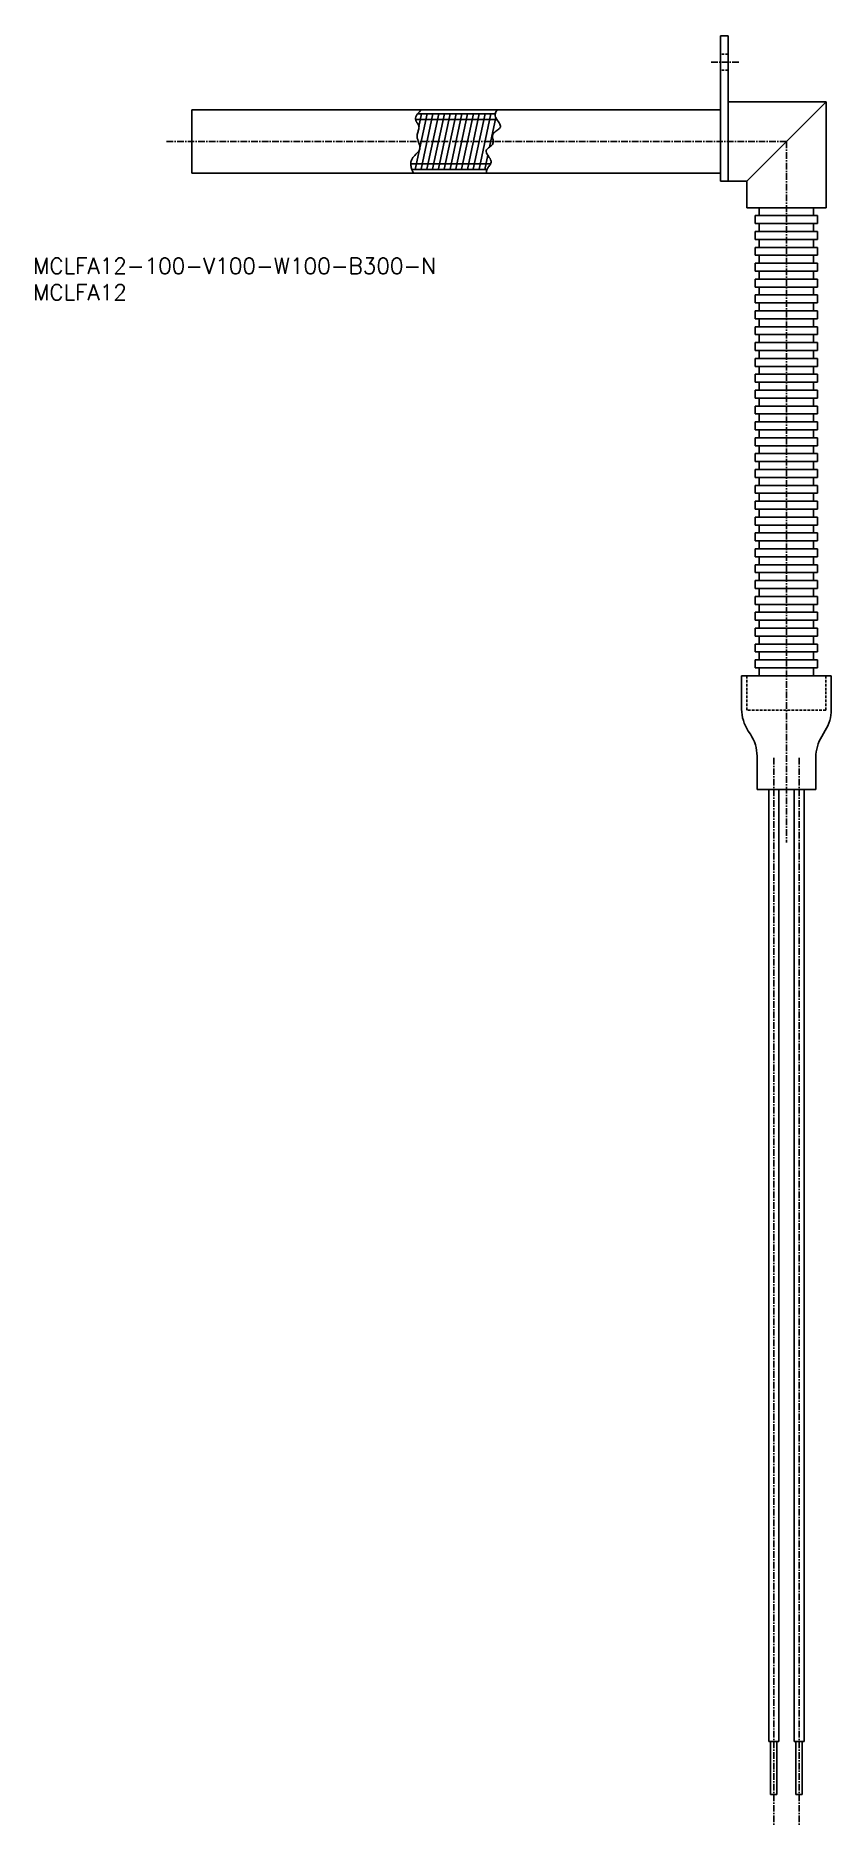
# Model space of a CAD drawing. Extents: x 1 to 151, y -288 to 50.
import ezdxf

# ---------------------------------------------------------------- set-up
doc = ezdxf.new("R2010")
doc.units = 0
doc.linetypes.add('CENTER', pattern=[2, 1.25, -0.25, 0.25, -0.25])
doc.linetypes.add('DASHED', pattern=[0.75, 0.5, -0.25])
doc.layers.get('0').update_dxf_attribs({"linetype": 'CONTINUOUS'})
doc.layers.add('CENTER', color=1, linetype='CENTER')
doc.styles.get("Standard").update_dxf_attribs({"font": 'txt.shx'})

# ---------------------------------------------------------------- blocks, each defined once
blk = doc.blocks.new('*U10')
at = {"color": 7, "linetype": 'CONTINUOUS'}
blk.add_text('MCLFA12', height=3, dxfattribs=at).set_placement((0, 0))
blk = doc.blocks.new('*U11')
at = {"color": 7, "linetype": 'CONTINUOUS'}
blk.add_text('MCLFA12-100-V100-W100-B300-N', height=3, dxfattribs=at).set_placement((0, 5))

msp = doc.modelspace()

# ---------------------------------------------------------------- linework, layer by layer
at = {"color": 7, "linetype": 'CONTINUOUS'}
for p, q in [((130, 50), (131.5, 50)), ((130, 22.5), (130, 50)), ((131.5, 22.5), (131.5, 50)), ((131.5, 37.5), (150, 37.5)), ((135, 22.5), (150, 37.5)), ((150, 17.5), (150, 37.5)), ((130, 36), (30, 36)), ((30, 36), (30, 24)), ((130, 24), (30, 24)), ((131.5, 22.5), (130, 22.5)), ((131.5, 22.5), (135, 22.5)), ((135, 17.5), (135, 22.5)), ((135, 17.5), (150, 17.5)), ((137.35, 16), (137.35, 17.5)), ((147.65, 16), (147.65, 17.5)), ((148.4, 16), (136.6, 16)), ((136.6, 14.5), (136.6, 16)), ((148.4, 14.5), (136.6, 14.5)), ((137.35, 13), (137.35, 14.5)), ((147.65, 13), (147.65, 14.5)), ((148.4, 14.5), (148.4, 16)), ((148.4, 13), (136.6, 13)), ((136.6, 11.5), (136.6, 13)), ((148.4, 11.5), (136.6, 11.5)), ((137.35, 10), (137.35, 11.5)), ((147.65, 10), (147.65, 11.5)), ((148.4, 11.5), (148.4, 13)), ((148.4, 10), (136.6, 10)), ((136.6, 8.5), (136.6, 10)), ((148.4, 8.5), (136.6, 8.5)), ((148.4, 7), (136.6, 7)), ((136.6, 5.5), (136.6, 7)), ((137.35, 7), (137.35, 8.5)), ((147.65, 7), (147.65, 8.5)), ((148.4, 8.5), (148.4, 10)), ((148.4, 5.5), (148.4, 7)), ((148.4, 5.5), (136.6, 5.5)), ((148.4, 4), (136.6, 4)), ((136.6, 2.5), (136.6, 4)), ((137.35, 4), (137.35, 5.5)), ((147.65, 4), (147.65, 5.5)), ((148.4, 2.5), (148.4, 4)), ((148.4, 2.5), (136.6, 2.5)), ((148.4, 1), (136.6, 1)), ((136.6, -0.5), (136.6, 1)), ((137.35, 1), (137.35, 2.5)), ((147.65, 1), (147.65, 2.5)), ((148.4, -0.5), (148.4, 1)), ((148.4, -0.5), (136.6, -0.5)), ((148.4, -2), (136.6, -2)), ((136.6, -3.5), (136.6, -2)), ((137.35, -2), (137.35, -0.5)), ((147.65, -2), (147.65, -0.5)), ((148.4, -3.5), (148.4, -2)), ((148.4, -3.5), (136.6, -3.5)), ((148.4, -5), (136.6, -5)), ((136.6, -6.5), (136.6, -5)), ((148.4, -6.5), (136.6, -6.5)), ((137.35, -5), (137.35, -3.5)), ((137.35, -8), (137.35, -6.5)), ((147.65, -5), (147.65, -3.5)), ((147.65, -8), (147.65, -6.5)), ((148.4, -6.5), (148.4, -5)), ((148.4, -8), (136.6, -8)), ((136.6, -9.5), (136.6, -8)), ((148.4, -9.5), (136.6, -9.5)), ((137.35, -11), (137.35, -9.5)), ((147.65, -11), (147.65, -9.5)), ((148.4, -9.5), (148.4, -8)), ((148.4, -11), (136.6, -11)), ((136.6, -12.5), (136.6, -11)), ((148.4, -12.5), (136.6, -12.5)), ((137.35, -14), (137.35, -12.5)), ((147.65, -14), (147.65, -12.5)), ((148.4, -12.5), (148.4, -11)), ((148.4, -14), (136.6, -14)), ((136.6, -15.5), (136.6, -14)), ((148.4, -15.5), (136.6, -15.5)), ((137.35, -17), (137.35, -15.5)), ((147.65, -17), (147.65, -15.5)), ((148.4, -15.5), (148.4, -14)), ((148.4, -17), (136.6, -17)), ((136.6, -18.5), (136.6, -17)), ((148.4, -18.5), (136.6, -18.5)), ((148.4, -20), (136.6, -20)), ((136.6, -21.5), (136.6, -20)), ((137.35, -20), (137.35, -18.5)), ((147.65, -20), (147.65, -18.5)), ((148.4, -18.5), (148.4, -17)), ((148.4, -21.5), (148.4, -20)), ((148.4, -21.5), (136.6, -21.5)), ((148.4, -23), (136.6, -23)), ((136.6, -24.5), (136.6, -23)), ((137.35, -23), (137.35, -21.5)), ((147.65, -23), (147.65, -21.5)), ((148.4, -24.5), (148.4, -23)), ((148.4, -24.5), (136.6, -24.5)), ((148.4, -26), (136.6, -26)), ((136.6, -27.5), (136.6, -26)), ((137.35, -26), (137.35, -24.5)), ((147.65, -26), (147.65, -24.5)), ((148.4, -27.5), (148.4, -26)), ((148.4, -27.5), (136.6, -27.5)), ((148.4, -29), (136.6, -29)), ((136.6, -30.5), (136.6, -29)), ((137.35, -29), (137.35, -27.5)), ((147.65, -29), (147.65, -27.5)), ((148.4, -30.5), (148.4, -29)), ((148.4, -30.5), (136.6, -30.5)), ((148.4, -32), (136.6, -32)), ((136.6, -33.5), (136.6, -32)), ((148.4, -33.5), (136.6, -33.5)), ((137.35, -32), (137.35, -30.5)), ((137.35, -35), (137.35, -33.5)), ((147.65, -32), (147.65, -30.5)), ((147.65, -35), (147.65, -33.5)), ((148.4, -33.5), (148.4, -32)), ((148.4, -35), (136.6, -35)), ((136.6, -36.5), (136.6, -35)), ((148.4, -36.5), (136.6, -36.5)), ((137.35, -38), (137.35, -36.5)), ((147.65, -38), (147.65, -36.5)), ((148.4, -36.5), (148.4, -35)), ((148.4, -38), (136.6, -38)), ((136.6, -39.5), (136.6, -38)), ((148.4, -39.5), (136.6, -39.5)), ((137.35, -41), (137.35, -39.5)), ((147.65, -41), (147.65, -39.5)), ((148.4, -39.5), (148.4, -38)), ((148.4, -41), (136.6, -41)), ((136.6, -42.5), (136.6, -41)), ((148.4, -42.5), (136.6, -42.5)), ((148.4, -44), (136.6, -44)), ((136.6, -45.5), (136.6, -44)), ((137.35, -44), (137.35, -42.5)), ((147.65, -44), (147.65, -42.5)), ((148.4, -42.5), (148.4, -41)), ((148.4, -45.5), (148.4, -44)), ((148.4, -45.5), (136.6, -45.5)), ((148.4, -47), (136.6, -47)), ((136.6, -48.5), (136.6, -47)), ((137.35, -47), (137.35, -45.5)), ((147.65, -47), (147.65, -45.5)), ((148.4, -48.5), (148.4, -47)), ((148.4, -48.5), (136.6, -48.5)), ((148.4, -50), (136.6, -50)), ((136.6, -51.5), (136.6, -50)), ((137.35, -50), (137.35, -48.5)), ((147.65, -50), (147.65, -48.5)), ((148.4, -51.5), (148.4, -50)), ((148.4, -51.5), (136.6, -51.5)), ((148.4, -53), (136.6, -53)), ((136.6, -54.5), (136.6, -53)), ((137.35, -53), (137.35, -51.5)), ((147.65, -53), (147.65, -51.5)), ((148.4, -54.5), (148.4, -53)), ((148.4, -54.5), (136.6, -54.5)), ((148.4, -56), (136.6, -56)), ((136.6, -57.5), (136.6, -56)), ((148.4, -57.5), (136.6, -57.5)), ((137.35, -56), (137.35, -54.5)), ((137.35, -59), (137.35, -57.5)), ((147.65, -56), (147.65, -54.5)), ((147.65, -59), (147.65, -57.5)), ((148.4, -57.5), (148.4, -56)), ((148.4, -59), (136.6, -59)), ((136.6, -60.5), (136.6, -59)), ((148.4, -60.5), (136.6, -60.5)), ((137.35, -62), (137.35, -60.5)), ((147.65, -62), (147.65, -60.5)), ((148.4, -60.5), (148.4, -59)), ((148.4, -62), (136.6, -62)), ((136.6, -63.5), (136.6, -62)), ((148.4, -63.5), (136.6, -63.5)), ((137.35, -65), (137.35, -63.5)), ((147.65, -65), (147.65, -63.5)), ((148.4, -63.5), (148.4, -62)), ((148.4, -65), (136.6, -65)), ((136.6, -66.5), (136.6, -65)), ((148.4, -66.5), (136.6, -66.5)), ((137.35, -68), (137.35, -66.5)), ((147.65, -68), (147.65, -66.5)), ((148.4, -66.5), (148.4, -65)), ((150.97, -71), (134.03, -71)), ((134.03, -71), (134.03, -77.3)), ((148.4, -68), (136.6, -68)), ((136.6, -69.5), (136.6, -68)), ((148.4, -69.5), (136.6, -69.5)), ((137.35, -71), (137.35, -69.5)), ((147.65, -71), (147.65, -69.5)), ((148.4, -69.5), (148.4, -68)), ((150.97, -71), (150.97, -77.43)), ((135.28, -81.44), (135.69, -82.05)), ((149.18, -82.45), (149.85, -81.37)), ((136.94, -86.2), (136.94, -92.5)), ((148.06, -86.39), (148.06, -92.5)), ((148.06, -92.5), (136.94, -92.5)), ((139.14, -92.5), (139.14, -272.5)), ((141.06, -92.5), (141.06, -272.5)), ((143.94, -92.5), (143.94, -272.5)), ((145.86, -92.5), (145.86, -272.5)), ((139.14, -272.5), (141.06, -272.5)), ((139.5, -272.5), (139.5, -282.5)), ((140.7, -272.5), (140.7, -282.5)), ((143.94, -272.5), (145.86, -272.5)), ((144.3, -272.5), (144.3, -282.5)), ((145.5, -272.5), (145.5, -282.5)), ((139.5, -282.5), (140.7, -282.5)), ((144.3, -282.5), (145.5, -282.5))]:
    msp.add_line(p, q, dxfattribs=at)
at = {"color": 3, "linetype": 'DASHED'}
for p, q in [((131.5, 46.5), (130, 46.5)), ((131.5, 43.5), (130, 43.5)), ((135.03, -71), (135.03, -77.5)), ((149.97, -71), (149.97, -77.5)), ((149.97, -77.5), (135.03, -77.5))]:
    msp.add_line(p, q, dxfattribs=at)
at = {"color": 3, "linetype": 'CONTINUOUS'}
for p, q in [((72.29, 24.74), (74.53, 35.26)), ((72.35, 34.19), (87.72, 34.19)), ((72.75, 35.26), (87.43, 35.26)), ((72.98, 32.85), (73.5, 35.26)), ((73.39, 24.77), (75.63, 35.26)), ((74.48, 24.77), (76.72, 35.26)), ((75.58, 24.77), (77.82, 35.26)), ((76.69, 24.82), (78.92, 35.26)), ((77.77, 24.77), (80.01, 35.26)), ((78.87, 24.77), (81.11, 35.26)), ((79.96, 24.76), (82.2, 35.26)), ((81.06, 24.77), (83.3, 35.26)), ((82.15, 24.74), (84.39, 35.26)), ((83.25, 24.77), (85.49, 35.26)), ((84.35, 24.77), (86.59, 35.26)), ((86.33, 28.94), (87.53, 34.54)), ((87.65, 35.81), (87.66, 35.81)), ((85.44, 24.74), (86.01, 27.43)), ((71.43, 25.81), (86.56, 25.81)), ((71.64, 24.74), (85.86, 24.74))]:
    msp.add_line(p, q, dxfattribs=at)
at = {"color": 3, "linetype": 'CONTINUOUS', "flags": 128}
for points in [[(73.46, 36), (73.3, 35.85), (73.07, 35.62), (72.86, 35.39), (72.67, 35.16), (72.52, 34.92), (72.41, 34.69), (72.35, 34.46), (72.34, 34.22), (72.39, 33.99), (72.44, 33.88), (72.49, 33.78), (72.56, 33.67), (72.62, 33.56), (72.69, 33.46), (72.76, 33.35), (72.83, 33.24), (72.89, 33.13), (72.94, 33.02), (72.97, 32.91), (73, 32.74), (72.99, 32.57), (72.97, 32.4), (72.93, 32.23), (72.87, 32.06), (72.82, 31.88), (72.76, 31.7), (72.71, 31.52), (72.66, 31.34), (72.64, 31.16), (72.64, 30.9), (72.68, 30.63), (72.75, 30.37), (72.83, 30.11), (72.92, 29.86), (73.01, 29.6), (73.08, 29.36), (73.14, 29.12), (73.16, 28.88), (73.14, 28.66), (73.07, 28.44), (72.95, 28.22), (72.79, 28.01), (72.61, 27.81), (72.42, 27.6), (72.22, 27.4), (72.02, 27.18), (71.84, 26.97), (71.68, 26.74), (71.56, 26.5), (71.5, 26.33), (71.46, 26.16), (71.44, 25.99), (71.43, 25.81), (71.44, 25.63), (71.46, 25.45), (71.49, 25.28), (71.53, 25.1), (71.58, 24.92), (71.64, 24.75), (71.68, 24.64), (71.73, 24.52), (71.77, 24.41), (71.82, 24.3), (71.87, 24.2), (71.93, 24.09), (71.97, 24)], [(87.77, 36), (87.76, 35.98), (87.66, 35.83), (87.57, 35.67), (87.5, 35.51), (87.45, 35.35), (87.41, 35.19), (87.4, 35.03), (87.42, 34.87), (87.48, 34.64), (87.59, 34.41), (87.72, 34.19), (87.87, 33.96), (88.03, 33.74), (88.17, 33.52), (88.29, 33.31), (88.38, 33.11), (88.42, 32.92), (88.4, 32.74), (88.32, 32.6), (88.2, 32.46), (88.05, 32.33), (87.88, 32.2), (87.69, 32.07), (87.51, 31.94), (87.33, 31.8), (87.17, 31.65), (87.04, 31.5), (86.95, 31.33), (86.91, 31.17), (86.9, 31.01), (86.91, 30.84), (86.93, 30.66), (86.96, 30.49), (87, 30.31), (87.02, 30.13), (87.03, 29.96), (87.02, 29.8), (86.98, 29.64), (86.9, 29.48), (86.78, 29.34), (86.64, 29.2), (86.49, 29.07), (86.33, 28.94), (86.17, 28.81), (86.02, 28.69), (85.89, 28.56), (85.79, 28.43), (85.73, 28.29), (85.72, 28.1), (85.76, 27.9), (85.86, 27.69), (85.99, 27.46), (86.14, 27.24), (86.29, 27.01), (86.43, 26.78), (86.55, 26.55), (86.62, 26.32), (86.64, 26.1), (86.61, 25.94), (86.55, 25.77), (86.46, 25.61), (86.35, 25.46), (86.23, 25.3), (86.11, 25.14), (86, 24.98), (85.9, 24.82), (85.82, 24.65), (85.77, 24.48), (85.75, 24.41), (85.75, 24.33), (85.75, 24.25), (85.76, 24.17), (85.77, 24.09), (85.79, 24), (85.79, 24)]]:
    msp.add_lwpolyline(points, dxfattribs=at)
at = {"color": 7, "linetype": 'CONTINUOUS'}
for centre, start, end in [((141.53, -77.3), 180, 213.5816), ((143.47, -77.43), 328.3035, 0), ((129.44, -86.2), 0, 33.5816), ((155.56, -86.39), 148.3035, 180)]:
    msp.add_arc(centre, 7.5, start, end, dxfattribs=at)
at = {"layer": 'CENTER', "color": 1, "linetype": 'CENTER'}
for p, q in [((133.5, 45), (128, 45)), ((142.5, 30), (25, 30)), ((142.5, 30), (142.5, -102.5)), ((140.1, -86.5), (140.1, -288.5)), ((144.9, -86.5), (144.9, -288.5))]:
    msp.add_line(p, q, dxfattribs=at)

# ---------------------------------------------------------------- block references
at = {"color": 7, "linetype": 'CONTINUOUS'}
for name in ['*U11', '*U10']:
    msp.add_blockref(name, (0, 0), dxfattribs=at)

doc.saveas('drawing.dxf')
